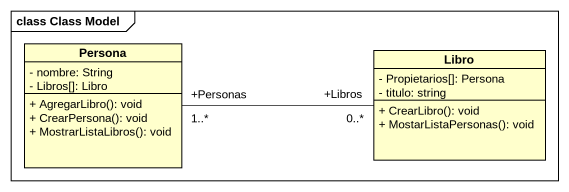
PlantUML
@startuml
mainframe class Class Model
hide circle
hide empty members
skinparam classAttributeIconSize 0
class Persona {
  - nombre: String
  - Libros[]: Libro
  + AgregarLibro(): void
  + CrearPersona(): void
  + MostrarListaLibros(): void
}
class Libro {
  - Propietarios[]: Persona
  - titulo: string
  + CrearLibro(): void
  + MostarListaPersonas(): void
}
Persona "+Personas\n1..*" -right- "+Libros\n0..*" Libro
@enduml
